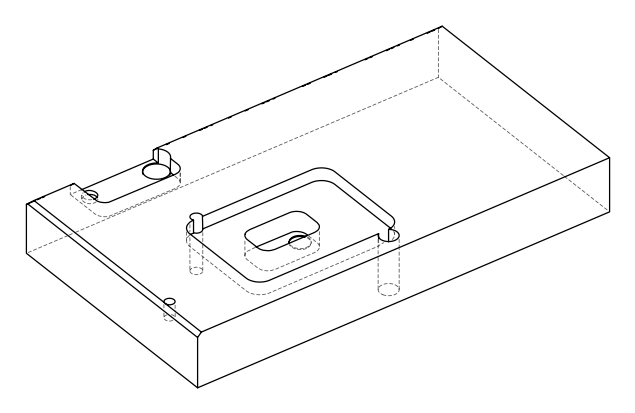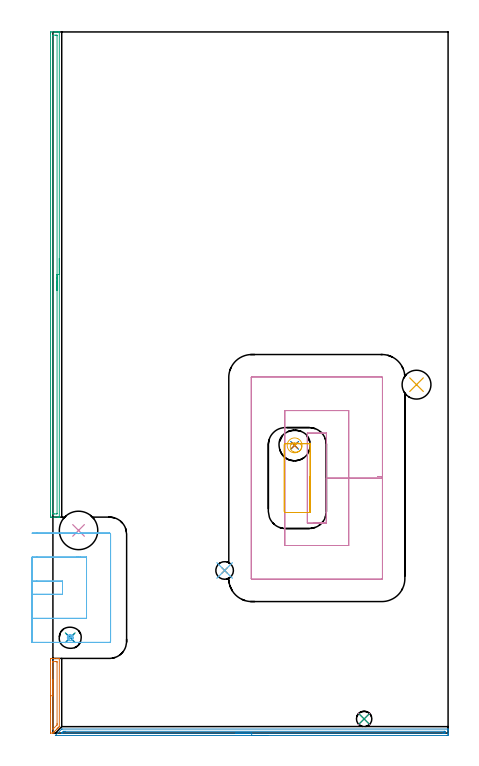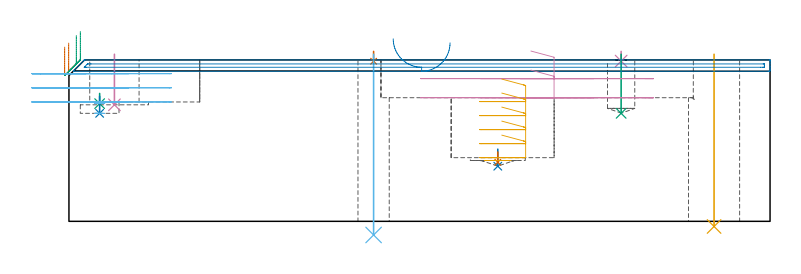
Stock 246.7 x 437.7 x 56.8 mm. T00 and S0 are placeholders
(PLAN: 18 operations, 9 tool changes, 19.7 min)
(1 SPOT_DRILL | STEP1HOLE_1 | NXT0321_9005460120000 | 0.03 min | 1 mm3)
(2 SPOT_DRILL_1 | STEP1POCKET | NXT0321_9005460120000 | 0.06 min | 4057 mm3)
(3 SPOT_DRILL_2 | STEP1POCKET_1 | NXT0321_9005460120000 | 0.03 min | 1577 mm3)
(4 SPOT_DRILL_3 | STEP1POCKET_2 | NXT0321_9005460120000 | 0.03 min | 1 mm3)
(5 INDEXABLE_INSERT_DRILL_THROUGH_HOLE_FROM_SOLID | STEP1HOLE | NXT0302_007 | 0.24 min | 14427 mm3)
(6 DRILL_THROUGH_HOLE_INTO_CENTER | STEP1HOLE_1 | UGT0301_505 | 0.26 min | 5372 mm3)
(7 DRILL_BLIND_HOLE_INTO_CENTER | STEP1POCKET | NXT0301_128 | 0.02 min | 0 mm3)
(8 DRILL_BLIND_HOLE_INTO_CENTER_1 | STEP1POCKET_1 | NXT0301_128 | 0.03 min | 420 mm3)
(9 DRILL_BLIND_HOLE_INTO_CENTER_2 | STEP1POCKET_2 | NXT0301_067 | 0.08 min | 1268 mm3)
(10 INDEXABLE_INSERT_DRILL_BLIND_HOLE_FROM_SOLID | STEP1POCKET_3 | UGT0302_003 | 0.07 min | 7136 mm3)
(11 MILL_ROUGH_BLIND_HOLE_CONTOUR | STEP1POCKET | NXT0201_013 | Spiral | 0.22 min | 5389 mm3)
(12 MILL_ROUGH_BLIND_HOLE_CONTOUR_1 | STEP1POCKET_1 | NXT0201_013 | Spiral | 0.15 min | 730 mm3)
(13 AREA_MILL | FG_CHAMFER_SURFACE | UGT0205_001 | 0.92 min | 760 mm3)
(14 AREA_MILL_1 | FG_CHAMFER_SURFACE_1 | UGT0205_001 | 4.05 min | 1942 mm3)
(15 AREA_MILL_2 | FG_CHAMFER_SURFACE_2 | UGT0205_001 | 5.04 min | 4641 mm3)
(16 MILL_OPEN_POCKET | POCKET_OPEN | UGT0201_006 | Follow Part, ap 7, ae 75% | 3.68 min | 219739 mm3)
(17 MILL_RECTANGULAR_POCKET | POCKET_RECTANGULAR_STRAIGHT | UGT0201_104 | Follow Part, ap 5, ae 75% | 1.81 min | 39906 mm3)
(18 MILL_SLOT | SLOT_PARTIAL_RECTANGULAR | UGT0201_104 | Follow Part, ap 5, ae 75% | 2.95 min | 51029 mm3)
(TOOL NXT0321_9005460120000 | NC Spot Drill, 142deg, 12mm, Carbide, Uncoated | D12 PA142 FL30 Z2)
(TOOL NXT0302_007 | Index. Insert Drill 18mm [880-D1800L25-05] | D18 PA176 FL90 Z2)
(TOOL UGT0301_505 | Carbide Drill 11.0 mm | D11 PA118 FL94 Z2)
(TOOL NXT0301_128 | Carbide Drill 12mm [861.1-1200-036A1-GP GC34] | D12 PA150 FL37.4 Z2)
(TOOL NXT0301_067 | Carbide Drill 9.6mm [860.1-0960-029A1-MM 2214] | D9.6 PA140 FL47 Z2)
(TOOL UGT0302_003 | Indexable Insert Drill 24mm | D24 PA180 FL50 Z2)
(TOOL NXT0201_013 | ENDMILL 10mm | D10 FL30 Z4)
(TOOL UGT0205_001 | Chamfer Mill 20 x 3 x 45 deg. | D20 FL50 Z2)
(TOOL UGT0201_006 | End Mill 28 mm | D28 FL25 Z2)
(TOOL UGT0201_104 | End Mill 20 mm | D20 FL22 Z2)
(OP 1 SPOT_DRILL)
G17 G21 G94 G90
T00 M6
G54
G17 G0 G90 X107.2 Y101.5 S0 M3
G43 Z66.8 H0
G94 G81 G98 Z56.327 F250. R59.8
G80
M5
M2
(OP 2 SPOT_DRILL_1)
G17 G21 G94 G90
T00 M6
G54
G17 G0 G90 X150.9 Y179.6 S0 M3
G43 Z66.8 H0
G94 G81 G98 Z19.4 F250. R25.4
G80
M5
M2
(OP 3 SPOT_DRILL_2)
G17 G21 G94 G90
T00 M6
G54
G17 G0 G90 X10.8 Y59.5 S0 M3
G43 Z66.8 H0
G94 G81 G98 Z41.415 F250. R45.
G80
M5
M2
(OP 4 SPOT_DRILL_3)
G17 G21 G94 G90
T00 M6
G54
G17 G0 G90 X194.3 Y8.8 S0 M3
G43 Z66.8 H0
G94 G81 G98 Z56.387 F250. R59.8
G80
M5
M2
(OP 5 INDEXABLE_INSERT_DRILL_THROUGH_HOLE_FROM_SOLID)
G17 G21 G94 G90
T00 M6
G54
G17 G0 G90 X227. Y217.5 S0 M3
G43 Z66.8 H1
G94 G81 G98 Z-1.814 F250. R58.8
G80
M5
M2
(OP 6 DRILL_THROUGH_HOLE_INTO_CENTER)
G17 G21 G94 G90
T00 M6
G54
G17 G0 G90 X107.2 Y101.5 S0 M3
G43 Z66.8 H0
G94 G73 G98 Z-4.805 F250. Q10.267 R58.8
G80
M5
M2
(OP 7 DRILL_BLIND_HOLE_INTO_CENTER)
G17 G21 G94 G90
T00 M6
G54
G17 G0 G90 X150.9 Y179.6 S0 M3
G43 Z66.8 H1
G94 G81 G98 Z20.792 F250. R24.4
G80
M5
M2
(OP 8 DRILL_BLIND_HOLE_INTO_CENTER_1)
G17 G21 G94 G90
T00 M6
G54
G17 G0 G90 X10.8 Y59.5 S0 M3
G43 Z66.8 H1
G94 G81 G98 Z38. F250. R44.
G80
M5
M2
(OP 9 DRILL_BLIND_HOLE_INTO_CENTER_2)
G17 G21 G94 G90
T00 M6
G54
G17 G0 G90 X194.3 Y8.8 S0 M3
G43 Z66.8 H1
G94 G81 G98 Z38. F250. R58.8
G80
M5
M2
(OP 10 INDEXABLE_INSERT_DRILL_BLIND_HOLE_FROM_SOLID)
G17 G21 G94 G90
T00 M6
G54
G17 G0 G90 X16. Y126.5 S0 M3
G43 Z66.8 H0
G94 G81 G98 Z41. F250. R58.8
G80
M5
M2
(OP 11 MILL_ROUGH_BLIND_HOLE_CONTOUR)
G17 G21 G94 G90
T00 M6
G54
G17 G0 G90 X150.9 Y179.6 S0 M3
G43 Z66.8 H0
Z21.4
G94 G3 X151.07 Y181.14 R0.779 F250.
X148.631 Y180.107 R2.278
X150.151 Y175.628 R3.076
X155.107 Y177.62 R3.923
X152.88 Y183.807 R4.65
X155.107 Y177.62 R-4.65
X153.994 Y180.714 R2.325
X150.9 Y179.6 R2.325
G0 Z66.8
M5
M2
(OP 12 MILL_ROUGH_BLIND_HOLE_CONTOUR_1)
G17 G21 G94 G90
T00 M6
G54
G17 G0 G90 X10.8 Y59.5 S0 M3
G43 Z66.8 H0
Z41.5
G94 G3 X11.376 Y60.724 R0.748 F250.
X9.653 Y60.887 R1.224
X9.413 Y58.353 R1.8
X9.653 Y60.887 R-1.8
X9.533 Y59.62 R0.9
X10.8 Y59.5 R0.9
G0 Z38.
G3 X11.376 Y60.724 R0.748
X9.653 Y60.887 R1.224
X9.413 Y58.353 R1.8
X9.653 Y60.887 R-1.8
X9.533 Y59.62 R0.9
X10.8 Y59.5 R0.9
G0 Z66.8
M5
M2
(OP 13 AREA_MILL)
G17 G21 G94 G90
T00 M6
G54
G17 G0 G90 X-1.5 Y13.3 S1061 M3
G43 Z66.8 H0
Z61.3
G94 G1 Y13.338 Z60.428 F250.
Y13.452 Z59.564
Y13.641 Z58.712
Y13.903 Z57.88
Y14.237 Z57.074
Y14.64 Z56.3
Y15.108 Z55.564
Y15.64 Z54.872
Y16.229 Z54.229
Y16.872 Z53.64
Y17.564 Z53.108
Y18.3 Z52.64
Y19.074 Z52.237
Y19.88 Z51.903
Y20.712 Z51.641
Y21.563 Z51.452
Y22.428 Z51.338
Y23.3 Z51.3
Y45.66
X-1.499 Y46.017 Z51.301
X-1.493 Y46.544 Z51.303
X-1.491 Y46.592 Z51.305
X-0.968 Y46.6 Z51.827
X-0.662 Z52.134
X-0.081 Z52.714
X0.532 Z53.33
X0.806 Z53.603
X2.581 Z55.376
X3.129 Z55.928
X3.468 Z56.267
X3.672 Z56.47
X3.974 Y46.593 Z56.765
X3.997 Y46.59 Z56.788
X4. Y46.462 Z56.8
Y4.147
X3.998 Y4.005 Z56.786
X3.963 Y3.961 Z56.758
X3.912 Y3.911 Z56.711
X3.256 Y3.256 Z56.055
X3.172 Y3.17 Z55.968
X3.089 Y3.089 Z55.888
X2.959 Y2.959 Z55.758
X2.877 Y2.875 Z55.673
X2.795 Y2.794 Z55.594
X2.662 Y2.662 Z55.461
X2.581 Y2.579 Z55.377
X2.342 Y2.341 Z55.141
X1.694 Y1.692 Z54.49
X1.474 Y1.474 Z54.274
X0.806 Y0.805 Z53.603
X0.733 Y0.732 Z53.532
X0.584 Y0.583 Z53.383
X0.511 Y0.509 Z53.307
X0.438 Y0.438 Z53.237
X0.287 Y0.286 Z53.086
X0.215 Y0.213 Z53.011
X0.144 Y0.144 Z52.943
X0.008 Y0.01 Z52.807
X-0.07 Y0. Z52.73
X-1.307 Z51.492
X-1.493 Y0.01 Z51.305
X-1.5 Y0.048 Z51.3
Y23.3
X-0.086 Z52.714
Y44.235
X-0.081 Y44.59 Z52.719
X0.444 Y44.598 Z53.244
X1.694 Y44.6 Z54.494
X2.22 Y44.598 Z55.02
X2.581 Y44.59 Z55.381
X2.586 Y44.235 Z55.386
Y5.928
X2.584 Y5.037 Z55.384
Y5.034
X-0.086 Y2.365 Z52.714
Y23.3
Y24.172 Z52.752
Y25.036 Z52.866
Y25.888 Z53.055
Y26.72 Z53.317
Y27.526 Z53.651
Y28.3 Z54.054
Y29.036 Z54.523
Y29.728 Z55.054
Y30.371 Z55.643
Y30.96 Z56.286
Y31.492 Z56.978
Y31.96 Z57.714
Y32.363 Z58.488
Y32.697 Z59.294
Y32.959 Z60.126
Y33.148 Z60.978
Y33.262 Z61.843
Y33.3 Z62.714
G0 Z66.8
M5
M2
(OP 14 AREA_MILL_1)
G17 G21 G94 G90
T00 M6
G54
G17 G0 G90 X134.1 Y-1.5 S1061 M3
G43 Z66.8 H0
Z62.8
G94 G1 X134.062 Z61.928 F250.
X133.948 Z61.064
X133.759 Z60.212
X133.497 Z59.38
X133.163 Z58.574
X132.76 Z57.8
X132.292 Z57.064
X131.76 Z56.372
X131.171 Z55.729
X130.528 Z55.14
X129.836 Z54.608
X129.1 Z54.14
X128.326 Z53.737
X127.52 Z53.403
X126.688 Z53.141
X125.837 Z52.952
X124.972 Z52.838
X124.1 Z52.8
X1.612 Y-1.499 Z52.799
X1.541 Y-1.496 Z52.803
X1.518 Y-1.492 Z52.804
X1.582 Y-1.418 Z52.881
X5.249 Y2.25 Z56.549
X5.43 Y2.427 Z56.724
X5.505 Y2.497 Z56.789
X5.696 Y2.5 Z56.8
X246.525
X246.69 Y2.497 Z56.788
X246.697 Y2.399 Z56.691
X246.7 Y2.293 Z56.593
Y2.048 Z56.347
Y1.368 Z55.663
Y0.16 Z54.457
Y-0.368 Z53.926
Y-0.972 Z53.323
X246.696 Y-1.236 Z53.059
X246.69 Y-1.494 Z52.802
X246.348 Y-1.498 Z52.8
X246.078 Y-1.5
X124.1
Y-0.086 Z54.214
X6.027
X5.696 Y-0.084 Z54.216
X5.401 Y-0.081 Z54.219
X5.388 Y-0.079 Z54.221
X5.391 Y-0.071 Z54.229
X5.423 Y-0.034 Z54.266
X5.696 Y0.246 Z54.546
X6.374 Y0.922 Z55.222
X6.463 Y1.007 Z55.307
X6.524 Y1.062 Z55.362
X6.556 Y1.079 Z55.379
X6.59 Y1.08 Z55.38
X6.882 Y1.084 Z55.384
X7.483 Y1.086 Z55.386
X7.774
X244.291 Y1.085 Z55.385
X244.584 Y1.084 Z55.384
X244.656 Y1.081 Z55.381
X244.686 Y1.079 Z55.379
X244.69 Y1.064 Z55.364
X244.697 Y0.974 Z55.274
X244.699 Y0.5 Z54.8
X244.698 Y0.104 Z54.404
X244.693 Y-0.029 Z54.271
X244.69 Y-0.073 Z54.227
X244.666 Y-0.079 Z54.221
X244.592 Y-0.081 Z54.219
X244.291 Y-0.084 Z54.216
X244. Y-0.086 Z54.214
X243.397
X124.1
X123.228 Z54.252
X122.364 Z54.366
X121.512 Z54.555
X120.68 Z54.817
X119.874 Z55.151
X119.1 Z55.554
X118.364 Z56.023
X117.672 Z56.554
X117.029 Z57.143
X116.44 Z57.786
X115.909 Z58.478
X115.44 Z59.214
X115.037 Z59.988
X114.703 Z60.794
X114.441 Z61.626
X114.252 Z62.478
X114.138 Z63.343
X114.1 Z64.214
G0 Z66.8
M5
M2
(OP 15 AREA_MILL_2)
G17 G21 G94 G90
T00 M6
G54
G17 G0 G90 X3.998 Y296.25 S1061 M3
G43 Z66.8 H0
Z66.798
G94 G1 Y296.211 Z65.927 F250.
Y296.098 Z65.062
Y295.909 Z64.21
Y295.647 Z63.378
Y295.313 Z62.572
Y294.91 Z61.798
Y294.441 Z61.062
Y293.91 Z60.37
Y293.321 Z59.727
Y292.678 Z59.138
Y291.985 Z58.607
Y291.25 Z58.138
Y290.476 Z57.735
Y289.67 Z57.401
Y288.838 Z57.139
Y287.986 Z56.95
Y287.121 Z56.836
Y286.25 Z56.798
X3.997 Y134.938 Z56.796
X3.998 Y134.887 Z56.793
X3.984 Y134.808 Z56.775
X3.978 Y134.8 Z56.768
X3.617 Z56.416
X3.22 Z56.019
X2.581 Z55.376
X1.374 Z54.171
X0.806 Z53.6
X-0.968 Y134.801 Z51.828
X-1.212 Y134.803 Z51.584
X-1.491 Y134.808 Z51.305
X-1.494 Y134.878 Z51.303
X-1.499 Y135.407 Z51.301
X-1.5 Y135.942 Z51.3
Y436.736
X-1.499 Y437.093 Z51.301
X-1.494 Y437.622 Z51.303
X-1.491 Y437.692 Z51.305
X-0.968 Y437.7 Z51.828
X0.806 Z53.6
X1.374 Z54.171
X1.694 Z54.49
X2.261 Z55.058
X2.581 Z55.376
X3.22 Z56.019
X3.617 Z56.416
X3.97 Y437.693 Z56.761
X3.997 Y437.69 Z56.788
X4. Y437.539 Z56.8
X3.998 Y286.25 Z56.798
X2.584 Z55.384
X2.582 Y137.192 Z55.382
X2.581 Y136.81 Z55.381
X2.082 Y136.801 Z54.882
X0.806 Y136.8 Z53.606
X0.308 Y136.801 Z53.108
X-0.081 Y136.81 Z52.719
X-0.086 Y137.192 Z52.714
Y137.197
Y435.308
X-0.081 Y435.69 Z52.719
X0.418 Y435.699 Z53.218
X1.694 Y435.7 Z54.494
X2.192 Y435.699 Z54.992
X2.581 Y435.69 Z55.381
X2.586 Y435.308 Z55.386
X2.584 Y286.25 Z55.384
Y285.378 Z55.422
Y284.513 Z55.536
Y283.661 Z55.725
Y282.829 Z55.987
Y282.023 Z56.321
Y281.25 Z56.724
Y280.514 Z57.192
Y279.822 Z57.723
Y279.179 Z58.313
Y278.589 Z58.956
Y278.058 Z59.648
Y277.589 Z60.384
Y277.187 Z61.158
Y276.853 Z61.964
Y276.59 Z62.796
Y276.402 Z63.647
Y276.288 Z64.512
Y276.25 Z65.384
G0 Z66.8
M5
M2
(OP 16 MILL_OPEN_POCKET)
G17 G21 G94 G90
T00 M6
G54
G17 G0 G90 X162.551 Y131.1 S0 M3
G43 Z66.926 H0
Z59.926
G94 G1 X170.7 Z57.742 F250.
Y159.2 Z50.213
Y187.3 F500.
X158.8
Y131.1
X170.7
Y159.2
X184.7
Y201.3
X144.8
Y117.1
X184.7
Y159.2
X205.7
Y201.3
Y222.017
G3 X205.4 Y222.3 R0.3
G1 X124.1
G3 X123.8 Y222. R0.3
G1 Y96.4
G3 X124.1 Y96.1 R0.3
G1 X205.4
G3 X205.7 Y96.4 R0.3
G1 Y159.2
Y160.2
X202.7 F250.
G0 X162.551 Y131.1 Z53.213
G1 X170.7 Z51.029
Y159.2 Z43.5
Y187.3 F500.
X158.8
Y131.1
X170.7
Y159.2
X184.7
Y201.3
X144.8
Y117.1
X184.7
Y159.2
X205.7
Y201.3
Y222.017
G3 X205.4 Y222.3 R0.3
G1 X124.1
G3 X123.8 Y222. R0.3
G1 Y96.4
G3 X124.1 Y96.1 R0.3
G1 X205.4
G3 X205.7 Y96.4 R0.3
G1 Y159.2
Y160.2
X202.7 F250.
G0 Z66.926
M5
M2
(OP 17 MILL_RECTANGULAR_POCKET)
G17 G21 G94 G90
T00 M6
G54
G17 G0 G90 X152.299 Y137.7 S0 M3
G43 Z66.926 H0
Z50.061
G94 G1 X160. Z47.998 F250.
X160.084 Z47.975
X160.308 Y137.766 Z47.913
X160.499 Y137.901 Z47.85
X160.634 Y138.092 Z47.787
X160.7 Y138.316 Z47.725
Y138.4 Z47.702
Y159.2 Z42.129
Y180. F500.
G3 X160. Y180.7 R0.7
G1 X145.2
G3 X144.5 Y180. R0.7
G1 Y138.4
G3 X145.2 Y137.7 R0.7
G1 X160.
G3 X160.7 Y138.4 R0.7
G1 Y159.2
Y160.2
G0 X152.299 Y137.7 Z45.129
G1 X160. Z43.065 F250.
X160.084 Z43.043
X160.308 Y137.766 Z42.98
X160.499 Y137.901 Z42.918
X160.634 Y138.092 Z42.855
X160.7 Y138.316 Z42.792
Y138.4 Z42.77
Y159.2 Z37.197
Y180. F500.
G3 X160. Y180.7 R0.7
G1 X145.2
G3 X144.5 Y180. R0.7
G1 Y138.4
G3 X145.2 Y137.7 R0.7
G1 X160.
G3 X160.7 Y138.4 R0.7
G1 Y159.2
Y160.2
G0 X152.299 Y137.7 Z40.197
G1 X160. Z38.133 F250.
X160.084 Z38.111
X160.308 Y137.766 Z38.048
X160.499 Y137.901 Z37.986
X160.634 Y138.092 Z37.923
X160.7 Y138.316 Z37.86
Y138.4 Z37.838
Y159.2 Z32.264
Y180. F500.
G3 X160. Y180.7 R0.7
G1 X145.2
G3 X144.5 Y180. R0.7
G1 Y138.4
G3 X145.2 Y137.7 R0.7
G1 X160.
G3 X160.7 Y138.4 R0.7
G1 Y159.2
Y160.2
G0 X152.299 Y137.7 Z35.264
G1 X160. Z33.201 F250.
X160.084 Z33.179
X160.308 Y137.766 Z33.116
X160.499 Y137.901 Z33.053
X160.634 Y138.092 Z32.991
X160.7 Y138.316 Z32.928
Y138.4 Z32.906
Y159.2 Z27.332
Y180. F500.
G3 X160. Y180.7 R0.7
G1 X145.2
G3 X144.5 Y180. R0.7
G1 Y138.4
G3 X145.2 Y137.7 R0.7
G1 X160.
G3 X160.7 Y138.4 R0.7
G1 Y159.2
Y160.2
G0 X152.299 Y137.7 Z30.332
G1 X160. Z28.269 F250.
X160.084 Z28.246
X160.308 Y137.766 Z28.184
X160.499 Y137.901 Z28.121
X160.634 Y138.092 Z28.058
X160.7 Y138.316 Z27.996
Y138.4 Z27.973
Y159.2 Z22.4
Y180. F500.
G3 X160. Y180.7 R0.7
G1 X145.2
G3 X144.5 Y180. R0.7
G1 Y138.4
G3 X145.2 Y137.7 R0.7
G1 X160.
G3 X160.7 Y138.4 R0.7
G1 Y159.2
Y160.2
G0 Z66.926
M5
M2
(OP 18 MILL_SLOT)
G17 G21 G94 G90
T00 M6
G54
G17 G0 G90 X-13. Y86.6 S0 M3
G43 Z66.926 H0
Z51.95
G94 G1 X-10. F250.
X6. F500.
Y94.8
X-10.
X-13. F250.
Y71.6
X-10.
X21. F500.
Y109.8
X17.037
G2 X16. Y109.836 R15.
X14.962 Y109.8 R15.
G1 X-10.
X-13. F250.
Y56.6
X-10.
X35.3 F500.
G3 X36. Y57.3 R0.7
G1 Y124.1
G3 X35.3 Y124.8 R0.7
G1 X17.037
G2 X16.518 Y124.576 R1.999
X15.07 Y124.738 R1.993
G1 X14.962 Y124.8
X-10.
X-13. F250.
G0 Y86.6 Z46.975
G1 X-10.
X6. F500.
Y94.8
X-10.
X-13. F250.
Y71.6
X-10.
X21. F500.
Y109.8
X17.037
G2 X16. Y109.836 R15.
X14.962 Y109.8 R15.
G1 X-10.
X-13. F250.
Y56.6
X-10.
X35.3 F500.
G3 X36. Y57.3 R0.7
G1 Y124.1
G3 X35.3 Y124.8 R0.7
G1 X17.037
G2 X16.518 Y124.576 R1.999
X15.07 Y124.738 R1.993
G1 X14.962 Y124.8
X-10.
X-13. F250.
G0 Y86.6 Z42.
G1 X-10.
X6. F500.
Y94.8
X-10.
X-13. F250.
Y71.6
X-10.
X21. F500.
Y109.8
X17.037
G2 X16. Y109.836 R15.
X14.962 Y109.8 R15.
G1 X-10.
X-13. F250.
Y56.6
X-10.
X35.3 F500.
G3 X36. Y57.3 R0.7
G1 Y124.1
G3 X35.3 Y124.8 R0.7
G1 X17.037
G2 X16.518 Y124.576 R1.998
X15.363 Y124.612 R1.995
G1 X15.179 Y124.684
G2 X14.962 Y124.8 R2.004
G1 X-10.
X-13. F250.
G0 Z66.926
M5
M2
